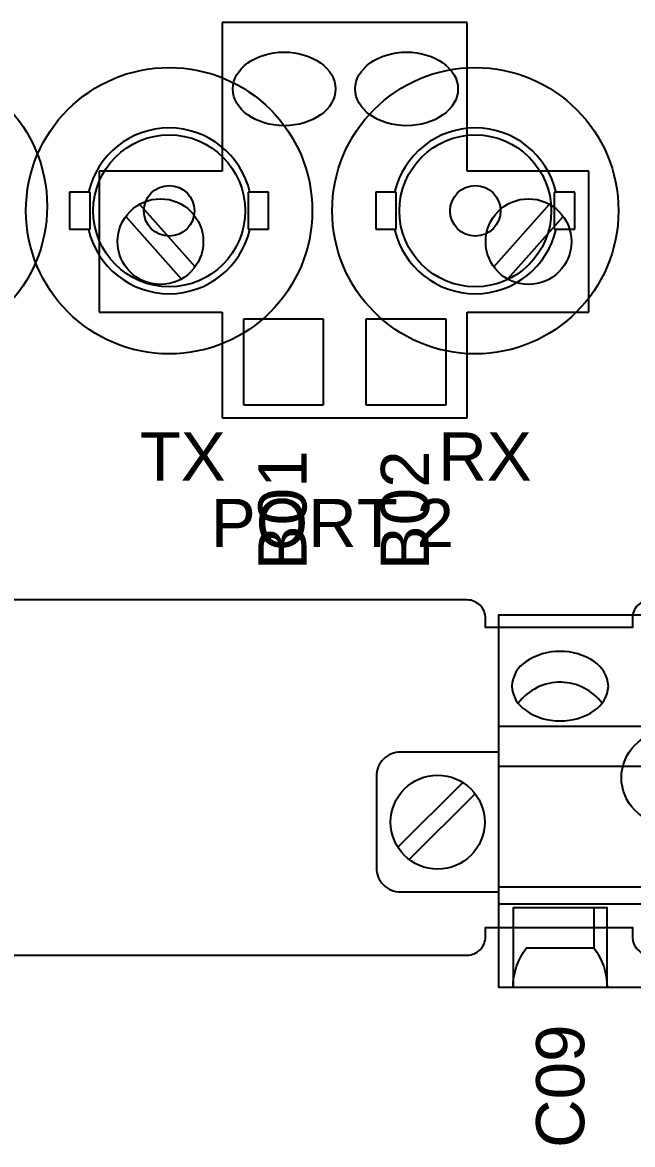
# Model space of a CAD drawing. Extents: x 1.1 to 23.7, y 0.2 to 17.2.
# Drawn here: x 19.048 to 20.044, y 5.105 to 6.937 of the extents above; entities that cross this region are included whole.
import ezdxf

# ---------------------------------------------------------------- set-up
doc = ezdxf.new("R2010")
doc.units = 0
doc.header["$MEASUREMENT"] = 0
for name, color, linetype in [('2_01__00__NO_ETH__EIA-232', 7, 'CONTINUOUS'), ('2_02__01__NO_ETH__EIA-485', 7, 'CONTINUOUS'), ('2_03__02___1__10-100BASE-T', 7, 'CONTINUOUS'), ('2_04__03___1__10-100BASE-T', 7, 'CONTINUOUS'), ('2_05__04___1__100BASE-FX_E', 7, 'CONTINUOUS'), ('2_06__06___2__10-100BASE-T', 7, 'CONTINUOUS'), ('2_07__08___2__100BASE-FX_E', 7, 'CONTINUOUS'), ('2_08__10__FO__NO_ETH__EIA-', 7, 'CONTINUOUS'), ('2_09__11__FO__NO_ETH__EIA-', 7, 'CONTINUOUS'), ('2_10__12__FO___1__10-100BA', 7, 'CONTINUOUS'), ('2_11__13__FO___1__10-100BA', 7, 'CONTINUOUS'), ('2_12__14__FO___1__100BASE-', 7, 'CONTINUOUS'), ('2_13__16__FO___2__10-100BA', 7, 'CONTINUOUS'), ('2_14__18__FO___2__100BASE-', 7, 'CONTINUOUS'), ('3_01__0-__NO_CARD', 7, 'CONTINUOUS'), ('3_02__B-___3__DI___4__DO__', 7, 'CONTINUOUS'), ('3_03__1-___4__DI___4__DO', 7, 'CONTINUOUS'), ('3_04__C-___4__DI___4__FHCI', 7, 'CONTINUOUS'), ('3_05__5-___8__AI', 7, 'CONTINUOUS'), ('3_06__6-___4__AI___4__AO', 7, 'CONTINUOUS'), ('3_07__A-__SERIAL_COMM_CARD', 7, 'CONTINUOUS'), ('3_08__3-___8__DI', 7, 'CONTINUOUS'), ('3_09__D-___4__DI___2__FORM', 7, 'CONTINUOUS')]:
    doc.layers.add(name, color=color, linetype=linetype)
doc.styles.add('ARIAL', font='arial.ttf')

msp = doc.modelspace()

# ---------------------------------------------------------------- linework, layer by layer
at = {"layer": '2_01__00__NO_ETH__EIA-232'}
for p, q in [((19.3741, 6.9374), (19.3741, 6.6945)), ((19.7741, 6.9374), (19.3741, 6.9374)), ((19.7741, 6.6945), (19.7741, 6.9374)), ((19.3741, 6.6945), (19.1729, 6.6945)), ((19.1729, 6.6945), (19.1729, 6.4644)), ((19.9729, 6.6945), (19.7741, 6.6945)), ((19.9729, 6.4644), (19.9729, 6.6945)), ((19.3298, 6.5383), (19.2391, 6.6405)), ((19.8178, 6.5383), (19.9086, 6.6405)), ((19.2166, 6.6205), (19.3074, 6.5183)), ((19.931, 6.6205), (19.8403, 6.5183)), ((19.1729, 6.4644), (19.3741, 6.4644)), ((19.3741, 6.4644), (19.3741, 6.2915)), ((19.4093, 6.4536), (19.5392, 6.4536)), ((19.4093, 6.3126), (19.4093, 6.4536)), ((19.5392, 6.4536), (19.5392, 6.3126)), ((19.6093, 6.4536), (19.7392, 6.4536)), ((19.6093, 6.3126), (19.6093, 6.4536)), ((19.7392, 6.4536), (19.7392, 6.3126)), ((19.7741, 6.4644), (19.9729, 6.4644)), ((19.7741, 6.2915), (19.7741, 6.4644)), ((19.5392, 6.3126), (19.4093, 6.3126)), ((19.7392, 6.3126), (19.6093, 6.3126)), ((19.3741, 6.2915), (19.7741, 6.2915))]:
    msp.add_line(p, q, dxfattribs=at)
for centre, radius in [((18.8544, 6.6373), 0.2338), ((19.2732, 6.5794), 0.07), ((19.8744, 6.5794), 0.07)]:
    msp.add_circle(centre, radius, dxfattribs=at)
for centre in [(19.4753, 6.8288), (19.6753, 6.8288)]:
    msp.add_ellipse(centre, major_axis=(-0.0839, 0), ratio=0.716586, dxfattribs=at)
at = {"layer": '2_02__01__NO_ETH__EIA-485'}
for p, q in [((19.7741, 6.9374), (19.3741, 6.9374)), ((19.3741, 6.9374), (19.3741, 6.6945)), ((19.7741, 6.6945), (19.7741, 6.9374)), ((19.3741, 6.6945), (19.1729, 6.6945)), ((19.1729, 6.6945), (19.1729, 6.4644)), ((19.9729, 6.6945), (19.7741, 6.6945)), ((19.9729, 6.4644), (19.9729, 6.6945)), ((19.3298, 6.5383), (19.2391, 6.6405)), ((19.8178, 6.5383), (19.9086, 6.6405)), ((19.2166, 6.6205), (19.3074, 6.5183)), ((19.931, 6.6205), (19.8403, 6.5183)), ((19.1729, 6.4644), (19.3741, 6.4644)), ((19.3741, 6.4644), (19.3741, 6.2915)), ((19.4093, 6.3126), (19.4093, 6.4536)), ((19.4093, 6.4536), (19.5392, 6.4536)), ((19.5392, 6.4536), (19.5392, 6.3126)), ((19.6093, 6.3126), (19.6093, 6.4536)), ((19.6093, 6.4536), (19.7392, 6.4536)), ((19.7392, 6.4536), (19.7392, 6.3126)), ((19.7741, 6.2915), (19.7741, 6.4644)), ((19.7741, 6.4644), (19.9729, 6.4644)), ((19.5392, 6.3126), (19.4093, 6.3126)), ((19.7392, 6.3126), (19.6093, 6.3126)), ((19.3741, 6.2915), (19.7741, 6.2915))]:
    msp.add_line(p, q, dxfattribs=at)
for centre, radius in [((18.8544, 6.6373), 0.2338), ((19.2732, 6.5794), 0.07), ((19.8744, 6.5794), 0.07)]:
    msp.add_circle(centre, radius, dxfattribs=at)
for centre in [(19.4753, 6.8288), (19.6753, 6.8288)]:
    msp.add_ellipse(centre, major_axis=(-0.0839, 0), ratio=0.716586, dxfattribs=at)
at = {"layer": '2_03__02___1__10-100BASE-T'}
for p, q in [((19.7741, 6.9374), (19.3741, 6.9374)), ((19.3741, 6.9374), (19.3741, 6.6945)), ((19.7741, 6.6945), (19.7741, 6.9374)), ((19.1729, 6.6945), (19.1729, 6.4644)), ((19.3741, 6.6945), (19.1729, 6.6945)), ((19.9729, 6.6945), (19.7741, 6.6945)), ((19.9729, 6.4644), (19.9729, 6.6945)), ((19.3298, 6.5383), (19.2391, 6.6405)), ((19.8178, 6.5383), (19.9086, 6.6405)), ((19.2166, 6.6205), (19.3074, 6.5183)), ((19.931, 6.6205), (19.8403, 6.5183)), ((19.1729, 6.4644), (19.3741, 6.4644)), ((19.3741, 6.4644), (19.3741, 6.2915)), ((19.4093, 6.3126), (19.4093, 6.4536)), ((19.4093, 6.4536), (19.5392, 6.4536)), ((19.5392, 6.4536), (19.5392, 6.3126)), ((19.6093, 6.3126), (19.6093, 6.4536)), ((19.6093, 6.4536), (19.7392, 6.4536)), ((19.7392, 6.4536), (19.7392, 6.3126)), ((19.7741, 6.2915), (19.7741, 6.4644)), ((19.7741, 6.4644), (19.9729, 6.4644)), ((19.5392, 6.3126), (19.4093, 6.3126)), ((19.7392, 6.3126), (19.6093, 6.3126)), ((19.3741, 6.2915), (19.7741, 6.2915))]:
    msp.add_line(p, q, dxfattribs=at)
for centre, radius in [((18.8544, 6.6373), 0.2338), ((19.2732, 6.5794), 0.07), ((19.8744, 6.5794), 0.07)]:
    msp.add_circle(centre, radius, dxfattribs=at)
for centre in [(19.4753, 6.8288), (19.6753, 6.8288)]:
    msp.add_ellipse(centre, major_axis=(-0.0839, 0), ratio=0.716586, dxfattribs=at)
at = {"layer": '2_04__03___1__10-100BASE-T'}
for p, q in [((19.3741, 6.9374), (19.3741, 6.6945)), ((19.7741, 6.9374), (19.3741, 6.9374)), ((19.7741, 6.6945), (19.7741, 6.9374)), ((19.1729, 6.6945), (19.1729, 6.4644)), ((19.3741, 6.6945), (19.1729, 6.6945)), ((19.9729, 6.6945), (19.7741, 6.6945)), ((19.9729, 6.4644), (19.9729, 6.6945)), ((19.3298, 6.5383), (19.2391, 6.6405)), ((19.8178, 6.5383), (19.9086, 6.6405)), ((19.2166, 6.6205), (19.3074, 6.5183)), ((19.931, 6.6205), (19.8403, 6.5183)), ((19.1729, 6.4644), (19.3741, 6.4644)), ((19.3741, 6.4644), (19.3741, 6.2915)), ((19.4093, 6.4536), (19.5392, 6.4536)), ((19.4093, 6.3126), (19.4093, 6.4536)), ((19.5392, 6.4536), (19.5392, 6.3126)), ((19.6093, 6.4536), (19.7392, 6.4536)), ((19.6093, 6.3126), (19.6093, 6.4536)), ((19.7392, 6.4536), (19.7392, 6.3126)), ((19.7741, 6.4644), (19.9729, 6.4644)), ((19.7741, 6.2915), (19.7741, 6.4644)), ((19.5392, 6.3126), (19.4093, 6.3126)), ((19.7392, 6.3126), (19.6093, 6.3126)), ((19.3741, 6.2915), (19.7741, 6.2915))]:
    msp.add_line(p, q, dxfattribs=at)
for centre, radius in [((18.8544, 6.6373), 0.2338), ((19.2732, 6.5794), 0.07), ((19.8744, 6.5794), 0.07)]:
    msp.add_circle(centre, radius, dxfattribs=at)
for centre in [(19.4753, 6.8288), (19.6753, 6.8288)]:
    msp.add_ellipse(centre, major_axis=(-0.0839, 0), ratio=0.716586, dxfattribs=at)
at = {"layer": '2_05__04___1__100BASE-FX_E'}
for centre in [(19.2874, 6.6299), (19.7875, 6.6299)]:
    msp.add_circle(centre, 0.2338, dxfattribs=at)
at = {"layer": '2_06__06___2__10-100BASE-T'}
for centre in [(19.2874, 6.6299), (19.7875, 6.6299)]:
    msp.add_circle(centre, 0.2338, dxfattribs=at)
at = {"layer": '2_07__08___2__100BASE-FX_E'}
for centre in [(19.2874, 6.6299), (19.7875, 6.6299)]:
    msp.add_circle(centre, 0.2338, dxfattribs=at)
at = {"layer": '2_08__10__FO__NO_ETH__EIA-'}
for p, q in [((19.7741, 6.9374), (19.3741, 6.9374)), ((19.3741, 6.9374), (19.3741, 6.6945)), ((19.7741, 6.6945), (19.7741, 6.9374)), ((19.1729, 6.6945), (19.1729, 6.4644)), ((19.3741, 6.6945), (19.1729, 6.6945)), ((19.9729, 6.6945), (19.7741, 6.6945)), ((19.9729, 6.4644), (19.9729, 6.6945)), ((19.3298, 6.5383), (19.2391, 6.6405)), ((19.8178, 6.5383), (19.9086, 6.6405)), ((19.2166, 6.6205), (19.3074, 6.5183)), ((19.931, 6.6205), (19.8403, 6.5183)), ((19.1729, 6.4644), (19.3741, 6.4644)), ((19.3741, 6.4644), (19.3741, 6.2915)), ((19.4093, 6.3126), (19.4093, 6.4536)), ((19.4093, 6.4536), (19.5392, 6.4536)), ((19.5392, 6.4536), (19.5392, 6.3126)), ((19.6093, 6.3126), (19.6093, 6.4536)), ((19.6093, 6.4536), (19.7392, 6.4536)), ((19.7392, 6.4536), (19.7392, 6.3126)), ((19.7741, 6.2915), (19.7741, 6.4644)), ((19.7741, 6.4644), (19.9729, 6.4644)), ((19.5392, 6.3126), (19.4093, 6.3126)), ((19.7392, 6.3126), (19.6093, 6.3126)), ((19.3741, 6.2915), (19.7741, 6.2915))]:
    msp.add_line(p, q, dxfattribs=at)
for centre in [(19.2732, 6.5794), (19.8744, 6.5794)]:
    msp.add_circle(centre, 0.07, dxfattribs=at)
for centre in [(19.4753, 6.8288), (19.6753, 6.8288)]:
    msp.add_ellipse(centre, major_axis=(-0.0839, 0), ratio=0.716586, dxfattribs=at)
at = {"layer": '2_09__11__FO__NO_ETH__EIA-'}
for p, q in [((19.3741, 6.9374), (19.3741, 6.6945)), ((19.7741, 6.9374), (19.3741, 6.9374)), ((19.7741, 6.6945), (19.7741, 6.9374)), ((19.3741, 6.6945), (19.1729, 6.6945)), ((19.1729, 6.6945), (19.1729, 6.4644)), ((19.9729, 6.6945), (19.7741, 6.6945)), ((19.9729, 6.4644), (19.9729, 6.6945)), ((19.3298, 6.5383), (19.2391, 6.6405)), ((19.8178, 6.5383), (19.9086, 6.6405)), ((19.2166, 6.6205), (19.3074, 6.5183)), ((19.931, 6.6205), (19.8403, 6.5183)), ((19.1729, 6.4644), (19.3741, 6.4644)), ((19.3741, 6.4644), (19.3741, 6.2915)), ((19.4093, 6.4536), (19.5392, 6.4536)), ((19.4093, 6.3126), (19.4093, 6.4536)), ((19.5392, 6.4536), (19.5392, 6.3126)), ((19.6093, 6.4536), (19.7392, 6.4536)), ((19.6093, 6.3126), (19.6093, 6.4536)), ((19.7392, 6.4536), (19.7392, 6.3126)), ((19.7741, 6.4644), (19.9729, 6.4644)), ((19.7741, 6.2915), (19.7741, 6.4644)), ((19.5392, 6.3126), (19.4093, 6.3126)), ((19.7392, 6.3126), (19.6093, 6.3126)), ((19.3741, 6.2915), (19.7741, 6.2915))]:
    msp.add_line(p, q, dxfattribs=at)
for centre in [(19.2732, 6.5794), (19.8744, 6.5794)]:
    msp.add_circle(centre, 0.07, dxfattribs=at)
for centre in [(19.4753, 6.8288), (19.6753, 6.8288)]:
    msp.add_ellipse(centre, major_axis=(-0.0839, 0), ratio=0.716586, dxfattribs=at)
at = {"layer": '2_10__12__FO___1__10-100BA'}
for p, q in [((19.7741, 6.9374), (19.3741, 6.9374)), ((19.3741, 6.9374), (19.3741, 6.6945)), ((19.7741, 6.6945), (19.7741, 6.9374)), ((19.1729, 6.6945), (19.1729, 6.4644)), ((19.3741, 6.6945), (19.1729, 6.6945)), ((19.9729, 6.6945), (19.7741, 6.6945)), ((19.9729, 6.4644), (19.9729, 6.6945)), ((19.3298, 6.5383), (19.2391, 6.6405)), ((19.8178, 6.5383), (19.9086, 6.6405)), ((19.2166, 6.6205), (19.3074, 6.5183)), ((19.931, 6.6205), (19.8403, 6.5183)), ((19.1729, 6.4644), (19.3741, 6.4644)), ((19.3741, 6.4644), (19.3741, 6.2915)), ((19.4093, 6.3126), (19.4093, 6.4536)), ((19.4093, 6.4536), (19.5392, 6.4536)), ((19.5392, 6.4536), (19.5392, 6.3126)), ((19.6093, 6.3126), (19.6093, 6.4536)), ((19.6093, 6.4536), (19.7392, 6.4536)), ((19.7392, 6.4536), (19.7392, 6.3126)), ((19.7741, 6.2915), (19.7741, 6.4644)), ((19.7741, 6.4644), (19.9729, 6.4644)), ((19.5392, 6.3126), (19.4093, 6.3126)), ((19.7392, 6.3126), (19.6093, 6.3126)), ((19.3741, 6.2915), (19.7741, 6.2915))]:
    msp.add_line(p, q, dxfattribs=at)
for centre in [(19.2732, 6.5794), (19.8744, 6.5794)]:
    msp.add_circle(centre, 0.07, dxfattribs=at)
for centre in [(19.4753, 6.8288), (19.6753, 6.8288)]:
    msp.add_ellipse(centre, major_axis=(-0.0839, 0), ratio=0.716586, dxfattribs=at)
at = {"layer": '2_11__13__FO___1__10-100BA'}
for p, q in [((19.7741, 6.9374), (19.3741, 6.9374)), ((19.3741, 6.9374), (19.3741, 6.6945)), ((19.7741, 6.6945), (19.7741, 6.9374)), ((19.1729, 6.6945), (19.1729, 6.4644)), ((19.3741, 6.6945), (19.1729, 6.6945)), ((19.9729, 6.6945), (19.7741, 6.6945)), ((19.9729, 6.4644), (19.9729, 6.6945)), ((19.3298, 6.5383), (19.2391, 6.6405)), ((19.8178, 6.5383), (19.9086, 6.6405)), ((19.2166, 6.6205), (19.3074, 6.5183)), ((19.931, 6.6205), (19.8403, 6.5183)), ((19.1729, 6.4644), (19.3741, 6.4644)), ((19.3741, 6.4644), (19.3741, 6.2915)), ((19.4093, 6.3126), (19.4093, 6.4536)), ((19.4093, 6.4536), (19.5392, 6.4536)), ((19.5392, 6.4536), (19.5392, 6.3126)), ((19.6093, 6.3126), (19.6093, 6.4536)), ((19.6093, 6.4536), (19.7392, 6.4536)), ((19.7392, 6.4536), (19.7392, 6.3126)), ((19.7741, 6.2915), (19.7741, 6.4644)), ((19.7741, 6.4644), (19.9729, 6.4644)), ((19.5392, 6.3126), (19.4093, 6.3126)), ((19.7392, 6.3126), (19.6093, 6.3126)), ((19.3741, 6.2915), (19.7741, 6.2915))]:
    msp.add_line(p, q, dxfattribs=at)
for centre in [(19.2732, 6.5794), (19.8744, 6.5794)]:
    msp.add_circle(centre, 0.07, dxfattribs=at)
for centre in [(19.4753, 6.8288), (19.6753, 6.8288)]:
    msp.add_ellipse(centre, major_axis=(-0.0839, 0), ratio=0.716586, dxfattribs=at)
at = {"layer": '2_12__14__FO___1__100BASE-'}
for p, q in [((19.1249, 6.66), (19.1249, 6.5998)), ((19.1249, 6.6597), (19.1253, 6.66)), ((19.1583, 6.66), (19.1249, 6.66)), ((19.1583, 6.5998), (19.1583, 6.66)), ((19.4165, 6.66), (19.4165, 6.5998)), ((19.4499, 6.66), (19.4165, 6.66)), ((19.4492, 6.66), (19.4499, 6.66)), ((19.4499, 6.5998), (19.4499, 6.66)), ((19.6583, 6.66), (19.6249, 6.66)), ((19.6249, 6.6597), (19.6253, 6.66)), ((19.6249, 6.66), (19.6249, 6.5998)), ((19.6583, 6.5998), (19.6583, 6.66)), ((19.9165, 6.66), (19.9165, 6.5998)), ((19.9499, 6.66), (19.9165, 6.66)), ((19.9492, 6.66), (19.9499, 6.66)), ((19.9499, 6.5998), (19.9499, 6.66)), ((19.1256, 6.5998), (19.1249, 6.5999)), ((19.1249, 6.5998), (19.1583, 6.5998)), ((19.4165, 6.5998), (19.4499, 6.5998)), ((19.4499, 6.6002), (19.4495, 6.5998)), ((19.6256, 6.5998), (19.6249, 6.5999)), ((19.6249, 6.5998), (19.6583, 6.5998)), ((19.9165, 6.5998), (19.9499, 6.5998)), ((19.9499, 6.6002), (19.9495, 6.5998))]:
    msp.add_line(p, q, dxfattribs=at)
for centre, radius in [((19.2875, 6.6297), 0.124), ((19.7875, 6.6297), 0.124), ((19.2875, 6.6297), 0.0413), ((19.7875, 6.6297), 0.0413)]:
    msp.add_circle(centre, radius, dxfattribs=at)
for centre, start, end in [((19.2875, 6.6297), 12.9421, 167.0579), ((19.7875, 6.6297), 12.9421, 167.0579), ((19.2875, 6.6297), 192.8011, 347.1989), ((19.7875, 6.6297), 192.8011, 347.1989)]:
    msp.add_arc(centre, 0.1353, start, end, dxfattribs=at)
at = {"layer": '2_13__16__FO___2__10-100BA'}
for p, q in [((19.1249, 6.6597), (19.1253, 6.66)), ((19.1583, 6.66), (19.1249, 6.66)), ((19.1249, 6.66), (19.1249, 6.5998)), ((19.1583, 6.5998), (19.1583, 6.66)), ((19.4499, 6.66), (19.4165, 6.66)), ((19.4165, 6.66), (19.4165, 6.5998)), ((19.4492, 6.66), (19.4499, 6.66)), ((19.4499, 6.5998), (19.4499, 6.66)), ((19.6249, 6.66), (19.6249, 6.5998)), ((19.6249, 6.6597), (19.6253, 6.66)), ((19.6583, 6.66), (19.6249, 6.66)), ((19.6583, 6.5998), (19.6583, 6.66)), ((19.9499, 6.66), (19.9165, 6.66)), ((19.9165, 6.66), (19.9165, 6.5998)), ((19.9492, 6.66), (19.9499, 6.66)), ((19.9499, 6.5998), (19.9499, 6.66)), ((19.1256, 6.5998), (19.1249, 6.5999)), ((19.1249, 6.5998), (19.1583, 6.5998)), ((19.4165, 6.5998), (19.4499, 6.5998)), ((19.4499, 6.6002), (19.4495, 6.5998)), ((19.6256, 6.5998), (19.6249, 6.5999)), ((19.6249, 6.5998), (19.6583, 6.5998)), ((19.9165, 6.5998), (19.9499, 6.5998)), ((19.9499, 6.6002), (19.9495, 6.5998))]:
    msp.add_line(p, q, dxfattribs=at)
for centre, radius in [((19.2875, 6.6297), 0.124), ((19.7875, 6.6297), 0.124), ((19.2875, 6.6297), 0.0413), ((19.7875, 6.6297), 0.0413)]:
    msp.add_circle(centre, radius, dxfattribs=at)
for centre, start, end in [((19.2875, 6.6297), 12.9421, 167.0579), ((19.7875, 6.6297), 12.9421, 167.0579), ((19.2875, 6.6297), 192.8011, 347.1989), ((19.7875, 6.6297), 192.8011, 347.1989)]:
    msp.add_arc(centre, 0.1353, start, end, dxfattribs=at)
at = {"layer": '2_14__18__FO___2__100BASE-'}
for p, q in [((19.1249, 6.66), (19.1249, 6.5998)), ((19.1583, 6.66), (19.1249, 6.66)), ((19.1249, 6.6597), (19.1253, 6.66)), ((19.1583, 6.5998), (19.1583, 6.66)), ((19.4165, 6.66), (19.4165, 6.5998)), ((19.4499, 6.66), (19.4165, 6.66)), ((19.4492, 6.66), (19.4499, 6.66)), ((19.4499, 6.5998), (19.4499, 6.66)), ((19.6583, 6.66), (19.6249, 6.66)), ((19.6249, 6.6597), (19.6253, 6.66)), ((19.6249, 6.66), (19.6249, 6.5998)), ((19.6583, 6.5998), (19.6583, 6.66)), ((19.9165, 6.66), (19.9165, 6.5998)), ((19.9499, 6.66), (19.9165, 6.66)), ((19.9492, 6.66), (19.9499, 6.66)), ((19.9499, 6.5998), (19.9499, 6.66)), ((19.1256, 6.5998), (19.1249, 6.5999)), ((19.1249, 6.5998), (19.1583, 6.5998)), ((19.4165, 6.5998), (19.4499, 6.5998)), ((19.4499, 6.6002), (19.4495, 6.5998)), ((19.6256, 6.5998), (19.6249, 6.5999)), ((19.6249, 6.5998), (19.6583, 6.5998)), ((19.9165, 6.5998), (19.9499, 6.5998)), ((19.9499, 6.6002), (19.9495, 6.5998))]:
    msp.add_line(p, q, dxfattribs=at)
for centre, radius in [((19.2875, 6.6297), 0.124), ((19.7875, 6.6297), 0.124), ((19.2875, 6.6297), 0.0413), ((19.7875, 6.6297), 0.0413)]:
    msp.add_circle(centre, radius, dxfattribs=at)
for centre, start, end in [((19.2875, 6.6297), 12.9421, 167.0579), ((19.7875, 6.6297), 12.9421, 167.0579), ((19.2875, 6.6297), 192.8011, 347.1989), ((19.7875, 6.6297), 192.8011, 347.1989)]:
    msp.add_arc(centre, 0.1353, start, end, dxfattribs=at)
at = {"layer": '3_01__0-__NO_CARD'}
for points in [[(20.0739, 5.9943, 0.414214), (20.044, 5.9644), (20.044, 5.9493), (19.804, 5.9493), (19.804, 5.9644, 0.414214), (19.7741, 5.9943), (18.8789, 5.9943, 0.414214)], [(18.8789, 5.4143), (19.7741, 5.4143, 0.414214), (19.804, 5.4442), (19.804, 5.4593), (20.044, 5.4593), (20.044, 5.4442, 0.414214), (20.0739, 5.4143)]]:
    msp.add_lwpolyline(points, format="xyb", dxfattribs=at)
at = {"layer": '3_02__B-___3__DI___4__DO__'}
msp.add_lwpolyline([(21.426, 5.97), (21.426, 5.3613), (19.826, 5.3613), (19.826, 5.97)], close=True, dxfattribs=at)
msp.add_lwpolyline([(19.9817, 5.8936, 0.154167), (19.926, 5.9102, 0.154167), (19.8703, 5.8936, 0.244062), (19.8473, 5.8535, 0.244061), (19.8703, 5.8135, 0.154167), (19.926, 5.7969, 0.154167), (19.9817, 5.8135, 0.24406), (20.0048, 5.8535, 0.236767)], format="xyb", close=True, dxfattribs=at)
for points in [[(19.9948, 5.8257, 0.005828), (19.9945, 5.8256, 0.231198), (19.9276, 5.8599, 0.240907), (19.8575, 5.8256, 0.001746), (19.8574, 5.8255)], [(19.826, 5.7459), (19.6654, 5.7459, 0.414214), (19.626, 5.7065), (19.626, 5.5569, 0.414214), (19.6654, 5.5175), (19.826, 5.5175)], [(19.9811, 5.4914), (19.9811, 5.4262, -0.162987), (20.0028, 5.3612), (20.0028, 5.4914), (19.8492, 5.4914), (19.8492, 5.3613, -0.162853), (19.8709, 5.4262), (19.9811, 5.4262)]]:
    msp.add_lwpolyline(points, format="xyb", dxfattribs=at)
for points in [[(19.826, 5.7884), (21.426, 5.7884)], [(19.826, 5.723), (21.426, 5.723)], [(19.6611, 5.5904), (19.7671, 5.6963)], [(19.6795, 5.5703), (19.7871, 5.6779)], [(19.826, 5.5259), (21.426, 5.5259)], [(19.826, 5.498), (21.426, 5.498)]]:
    msp.add_lwpolyline(points, dxfattribs=at)
msp.add_circle((19.726, 5.6314), 0.0768, dxfattribs=at)
at = {"layer": '3_03__1-___4__DI___4__DO'}
msp.add_lwpolyline([(21.426, 5.97), (21.426, 5.3613), (19.826, 5.3613), (19.826, 5.97)], close=True, dxfattribs=at)
msp.add_lwpolyline([(19.9817, 5.8936, 0.154167), (19.926, 5.9102, 0.154167), (19.8703, 5.8936, 0.244062), (19.8473, 5.8535, 0.244061), (19.8703, 5.8135, 0.154167), (19.926, 5.7969, 0.154167), (19.9817, 5.8135, 0.24406), (20.0048, 5.8535, 0.236767)], format="xyb", close=True, dxfattribs=at)
for points in [[(19.9948, 5.8257, 0.005828), (19.9945, 5.8256, 0.231198), (19.9276, 5.8599, 0.240907), (19.8575, 5.8256, 0.001746), (19.8574, 5.8255)], [(19.826, 5.7459), (19.6654, 5.7459, 0.414214), (19.626, 5.7065), (19.626, 5.5569, 0.414214), (19.6654, 5.5175), (19.826, 5.5175)], [(19.9811, 5.4914), (19.9811, 5.4262, -0.162987), (20.0028, 5.3612), (20.0028, 5.4914), (19.8492, 5.4914), (19.8492, 5.3613, -0.162853), (19.8709, 5.4262), (19.9811, 5.4262)]]:
    msp.add_lwpolyline(points, format="xyb", dxfattribs=at)
for points in [[(19.826, 5.7884), (21.426, 5.7884)], [(19.826, 5.723), (21.426, 5.723)], [(19.6611, 5.5904), (19.7671, 5.6963)], [(19.6795, 5.5703), (19.7871, 5.6779)], [(19.826, 5.5259), (21.426, 5.5259)], [(19.826, 5.498), (21.426, 5.498)]]:
    msp.add_lwpolyline(points, dxfattribs=at)
msp.add_circle((19.726, 5.6314), 0.0768, dxfattribs=at)
at = {"layer": '3_04__C-___4__DI___4__FHCI'}
msp.add_lwpolyline([(21.426, 5.97), (21.426, 5.3613), (19.826, 5.3613), (19.826, 5.97)], close=True, dxfattribs=at)
msp.add_lwpolyline([(19.9817, 5.8936, 0.154167), (19.926, 5.9102, 0.154167), (19.8703, 5.8936, 0.244062), (19.8473, 5.8535, 0.244061), (19.8703, 5.8135, 0.154167), (19.926, 5.7969, 0.154167), (19.9817, 5.8135, 0.24406), (20.0048, 5.8535, 0.236767)], format="xyb", close=True, dxfattribs=at)
for points in [[(19.9948, 5.8257, 0.005828), (19.9945, 5.8256, 0.231198), (19.9276, 5.8599, 0.240907), (19.8575, 5.8256, 0.001746), (19.8574, 5.8255)], [(19.826, 5.7459), (19.6654, 5.7459, 0.414214), (19.626, 5.7065), (19.626, 5.5569, 0.414214), (19.6654, 5.5175), (19.826, 5.5175)], [(19.9811, 5.4914), (19.9811, 5.4262, -0.162987), (20.0028, 5.3612), (20.0028, 5.4914), (19.8492, 5.4914), (19.8492, 5.3613, -0.162853), (19.8709, 5.4262), (19.9811, 5.4262)]]:
    msp.add_lwpolyline(points, format="xyb", dxfattribs=at)
for points in [[(19.826, 5.7884), (21.426, 5.7884)], [(19.826, 5.723), (21.426, 5.723)], [(19.6611, 5.5904), (19.7671, 5.6963)], [(19.6795, 5.5703), (19.7871, 5.6779)], [(19.826, 5.5259), (21.426, 5.5259)], [(19.826, 5.498), (21.426, 5.498)]]:
    msp.add_lwpolyline(points, dxfattribs=at)
msp.add_circle((19.726, 5.6314), 0.0768, dxfattribs=at)
at = {"layer": '3_05__5-___8__AI'}
msp.add_lwpolyline([(21.426, 5.97), (21.426, 5.3613), (19.826, 5.3613), (19.826, 5.97)], close=True, dxfattribs=at)
msp.add_lwpolyline([(19.9817, 5.8936, 0.154167), (19.926, 5.9102, 0.154167), (19.8703, 5.8936, 0.244062), (19.8473, 5.8535, 0.244061), (19.8703, 5.8135, 0.154167), (19.926, 5.7969, 0.154167), (19.9817, 5.8135, 0.24406), (20.0048, 5.8535, 0.236767)], format="xyb", close=True, dxfattribs=at)
for points in [[(19.9948, 5.8257, 0.005828), (19.9945, 5.8256, 0.231198), (19.9276, 5.8599, 0.240907), (19.8575, 5.8256, 0.001746), (19.8574, 5.8255)], [(19.826, 5.7459), (19.6654, 5.7459, 0.414214), (19.626, 5.7065), (19.626, 5.5569, 0.414214), (19.6654, 5.5175), (19.826, 5.5175)], [(19.9811, 5.4914), (19.9811, 5.4262, -0.162987), (20.0028, 5.3612), (20.0028, 5.4914), (19.8492, 5.4914), (19.8492, 5.3613, -0.162853), (19.8709, 5.4262), (19.9811, 5.4262)]]:
    msp.add_lwpolyline(points, format="xyb", dxfattribs=at)
for points in [[(19.826, 5.7884), (21.426, 5.7884)], [(19.826, 5.723), (21.426, 5.723)], [(19.6611, 5.5904), (19.7671, 5.6963)], [(19.6795, 5.5703), (19.7871, 5.6779)], [(19.826, 5.5259), (21.426, 5.5259)], [(19.826, 5.498), (21.426, 5.498)]]:
    msp.add_lwpolyline(points, dxfattribs=at)
msp.add_circle((19.726, 5.6314), 0.0768, dxfattribs=at)
at = {"layer": '3_06__6-___4__AI___4__AO'}
msp.add_lwpolyline([(21.426, 5.97), (21.426, 5.3613), (19.826, 5.3613), (19.826, 5.97)], close=True, dxfattribs=at)
msp.add_lwpolyline([(19.9817, 5.8936, 0.154167), (19.926, 5.9102, 0.154167), (19.8703, 5.8936, 0.244062), (19.8473, 5.8535, 0.244061), (19.8703, 5.8135, 0.154167), (19.926, 5.7969, 0.154167), (19.9817, 5.8135, 0.24406), (20.0048, 5.8535, 0.236767)], format="xyb", close=True, dxfattribs=at)
for points in [[(19.9948, 5.8257, 0.005828), (19.9945, 5.8256, 0.231198), (19.9276, 5.8599, 0.240907), (19.8575, 5.8256, 0.001746), (19.8574, 5.8255)], [(19.826, 5.7459), (19.6654, 5.7459, 0.414214), (19.626, 5.7065), (19.626, 5.5569, 0.414214), (19.6654, 5.5175), (19.826, 5.5175)], [(19.9811, 5.4914), (19.9811, 5.4262, -0.162987), (20.0028, 5.3612), (20.0028, 5.4914), (19.8492, 5.4914), (19.8492, 5.3613, -0.162853), (19.8709, 5.4262), (19.9811, 5.4262)]]:
    msp.add_lwpolyline(points, format="xyb", dxfattribs=at)
for points in [[(19.826, 5.7884), (21.426, 5.7884)], [(19.826, 5.723), (21.426, 5.723)], [(19.6611, 5.5904), (19.7671, 5.6963)], [(19.6795, 5.5703), (19.7871, 5.6779)], [(19.826, 5.5259), (21.426, 5.5259)], [(19.826, 5.498), (21.426, 5.498)]]:
    msp.add_lwpolyline(points, dxfattribs=at)
msp.add_circle((19.726, 5.6314), 0.0768, dxfattribs=at)
at = {"layer": '3_07__A-__SERIAL_COMM_CARD'}
msp.add_circle((20.1011, 5.704), 0.075, dxfattribs=at)
at = {"layer": '3_08__3-___8__DI'}
msp.add_lwpolyline([(21.426, 5.97), (21.426, 5.3613), (19.826, 5.3613), (19.826, 5.97)], close=True, dxfattribs=at)
msp.add_lwpolyline([(19.9817, 5.8936, 0.154167), (19.926, 5.9102, 0.154167), (19.8703, 5.8936, 0.244062), (19.8473, 5.8535, 0.244061), (19.8703, 5.8135, 0.154167), (19.926, 5.7969, 0.154167), (19.9817, 5.8135, 0.24406), (20.0048, 5.8535, 0.236767)], format="xyb", close=True, dxfattribs=at)
for points in [[(19.9948, 5.8257, 0.005828), (19.9945, 5.8256, 0.231198), (19.9276, 5.8599, 0.240907), (19.8575, 5.8256, 0.001746), (19.8574, 5.8255)], [(19.826, 5.7459), (19.6654, 5.7459, 0.414214), (19.626, 5.7065), (19.626, 5.5569, 0.414214), (19.6654, 5.5175), (19.826, 5.5175)], [(19.9811, 5.4914), (19.9811, 5.4262, -0.162987), (20.0028, 5.3612), (20.0028, 5.4914), (19.8492, 5.4914), (19.8492, 5.3613, -0.162853), (19.8709, 5.4262), (19.9811, 5.4262)]]:
    msp.add_lwpolyline(points, format="xyb", dxfattribs=at)
for points in [[(19.826, 5.7884), (21.426, 5.7884)], [(19.826, 5.723), (21.426, 5.723)], [(19.6611, 5.5904), (19.7671, 5.6963)], [(19.6795, 5.5703), (19.7871, 5.6779)], [(19.826, 5.5259), (21.426, 5.5259)], [(19.826, 5.498), (21.426, 5.498)]]:
    msp.add_lwpolyline(points, dxfattribs=at)
msp.add_circle((19.726, 5.6314), 0.0768, dxfattribs=at)
at = {"layer": '3_09__D-___4__DI___2__FORM'}
msp.add_lwpolyline([(21.426, 5.97), (21.426, 5.3613), (19.826, 5.3613), (19.826, 5.97)], close=True, dxfattribs=at)
msp.add_lwpolyline([(19.9817, 5.8936, 0.154167), (19.926, 5.9102, 0.154167), (19.8703, 5.8936, 0.244062), (19.8473, 5.8535, 0.244061), (19.8703, 5.8135, 0.154167), (19.926, 5.7969, 0.154167), (19.9817, 5.8135, 0.24406), (20.0048, 5.8535, 0.236767)], format="xyb", close=True, dxfattribs=at)
for points in [[(19.9948, 5.8257, 0.005828), (19.9945, 5.8256, 0.231198), (19.9276, 5.8599, 0.240907), (19.8575, 5.8256, 0.001746), (19.8574, 5.8255)], [(19.826, 5.7459), (19.6654, 5.7459, 0.414214), (19.626, 5.7065), (19.626, 5.5569, 0.414214), (19.6654, 5.5175), (19.826, 5.5175)], [(19.9811, 5.4914), (19.9811, 5.4262, -0.162987), (20.0028, 5.3612), (20.0028, 5.4914), (19.8492, 5.4914), (19.8492, 5.3613, -0.162853), (19.8709, 5.4262), (19.9811, 5.4262)]]:
    msp.add_lwpolyline(points, format="xyb", dxfattribs=at)
for points in [[(19.826, 5.7884), (21.426, 5.7884)], [(19.826, 5.723), (21.426, 5.723)], [(19.6611, 5.5904), (19.7671, 5.6963)], [(19.6795, 5.5703), (19.7871, 5.6779)], [(19.826, 5.5259), (21.426, 5.5259)], [(19.826, 5.498), (21.426, 5.498)]]:
    msp.add_lwpolyline(points, dxfattribs=at)
msp.add_circle((19.726, 5.6314), 0.0768, dxfattribs=at)

# ---------------------------------------------------------------- texts
at = {"layer": '2_01__00__NO_ETH__EIA-232', "style": 'ARIAL'}
for s, p in [('B01', (19.5118, 6.0429)), ('B02', (19.7118, 6.0429))]:
    msp.add_text(s, height=0.07867, rotation=90, dxfattribs=at).set_placement(p)
at = {"layer": '2_02__01__NO_ETH__EIA-485', "style": 'ARIAL'}
for s, p in [('B01', (19.5118, 6.0429)), ('B02', (19.7118, 6.0429))]:
    msp.add_text(s, height=0.07867, rotation=90, dxfattribs=at).set_placement(p)
at = {"layer": '2_03__02___1__10-100BASE-T', "style": 'ARIAL'}
for s, p in [('B01', (19.5118, 6.0429)), ('B02', (19.7118, 6.0429))]:
    msp.add_text(s, height=0.07867, rotation=90, dxfattribs=at).set_placement(p)
at = {"layer": '2_04__03___1__10-100BASE-T', "style": 'ARIAL'}
for s, p in [('B01', (19.5118, 6.0429)), ('B02', (19.7118, 6.0429))]:
    msp.add_text(s, height=0.07867, rotation=90, dxfattribs=at).set_placement(p)
at = {"layer": '2_05__04___1__100BASE-FX_E', "style": 'ARIAL'}
for s, p in [('TX', (19.2393, 6.1892)), ('RX', (19.727, 6.1892)), ('PORT 2', (19.3556, 6.0806))]:
    msp.add_text(s, height=0.07867, dxfattribs=at).set_placement(p)
at = {"layer": '2_06__06___2__10-100BASE-T', "style": 'ARIAL'}
for s, p in [('TX', (19.2393, 6.1892)), ('RX', (19.727, 6.1892)), ('PORT 2', (19.3556, 6.0806))]:
    msp.add_text(s, height=0.07867, dxfattribs=at).set_placement(p)
at = {"layer": '2_07__08___2__100BASE-FX_E', "style": 'ARIAL'}
for s, p in [('TX', (19.2393, 6.1892)), ('RX', (19.727, 6.1892)), ('PORT 2', (19.3556, 6.0806))]:
    msp.add_text(s, height=0.07867, dxfattribs=at).set_placement(p)
at = {"layer": '2_08__10__FO__NO_ETH__EIA-', "style": 'ARIAL'}
for s, p in [('B01', (19.5118, 6.0429)), ('B02', (19.7118, 6.0429))]:
    msp.add_text(s, height=0.07867, rotation=90, dxfattribs=at).set_placement(p)
at = {"layer": '2_09__11__FO__NO_ETH__EIA-', "style": 'ARIAL'}
for s, p in [('B01', (19.5118, 6.0429)), ('B02', (19.7118, 6.0429))]:
    msp.add_text(s, height=0.07867, rotation=90, dxfattribs=at).set_placement(p)
at = {"layer": '2_10__12__FO___1__10-100BA', "style": 'ARIAL'}
for s, p in [('B01', (19.5118, 6.0429)), ('B02', (19.7118, 6.0429))]:
    msp.add_text(s, height=0.07867, rotation=90, dxfattribs=at).set_placement(p)
at = {"layer": '2_11__13__FO___1__10-100BA', "style": 'ARIAL'}
for s, p in [('B01', (19.5118, 6.0429)), ('B02', (19.7118, 6.0429))]:
    msp.add_text(s, height=0.07867, rotation=90, dxfattribs=at).set_placement(p)
at = {"layer": '2_12__14__FO___1__100BASE-', "style": 'ARIAL'}
for s, p in [('TX', (19.2393, 6.1892)), ('RX', (19.727, 6.1892)), ('PORT 2', (19.3556, 6.0806))]:
    msp.add_text(s, height=0.07867, dxfattribs=at).set_placement(p)
at = {"layer": '2_13__16__FO___2__10-100BA', "style": 'ARIAL'}
for s, p in [('TX', (19.2393, 6.1892)), ('RX', (19.727, 6.1892)), ('PORT 2', (19.3556, 6.0806))]:
    msp.add_text(s, height=0.07867, dxfattribs=at).set_placement(p)
at = {"layer": '2_14__18__FO___2__100BASE-', "style": 'ARIAL'}
for s, p in [('TX', (19.2393, 6.1892)), ('RX', (19.727, 6.1892)), ('PORT 2', (19.3556, 6.0806))]:
    msp.add_text(s, height=0.07867, dxfattribs=at).set_placement(p)
at = {"layer": '3_01__0-__NO_CARD', "style": 'ARIAL'}
msp.add_text('C09', height=0.07867, rotation=90, dxfattribs=at).set_placement((19.9654, 5.0994))
at = {"layer": '3_02__B-___3__DI___4__DO__', "style": 'ARIAL'}
msp.add_text('C09', height=0.07867, rotation=90, dxfattribs=at).set_placement((19.9654, 5.0994))
at = {"layer": '3_03__1-___4__DI___4__DO', "style": 'ARIAL'}
msp.add_text('C09', height=0.07867, rotation=90, dxfattribs=at).set_placement((19.9654, 5.0994))
at = {"layer": '3_04__C-___4__DI___4__FHCI', "style": 'ARIAL'}
msp.add_text('C09', height=0.07867, rotation=90, dxfattribs=at).set_placement((19.9654, 5.0994))
at = {"layer": '3_05__5-___8__AI', "style": 'ARIAL'}
msp.add_text('C09', height=0.07867, rotation=90, dxfattribs=at).set_placement((19.9654, 5.0994))
at = {"layer": '3_06__6-___4__AI___4__AO', "style": 'ARIAL'}
msp.add_text('C09', height=0.07867, rotation=90, dxfattribs=at).set_placement((19.9654, 5.0994))
at = {"layer": '3_08__3-___8__DI', "style": 'ARIAL'}
msp.add_text('C09', height=0.07867, rotation=90, dxfattribs=at).set_placement((19.9654, 5.0994))
at = {"layer": '3_09__D-___4__DI___2__FORM', "style": 'ARIAL'}
msp.add_text('C09', height=0.07867, rotation=90, dxfattribs=at).set_placement((19.9654, 5.0994))

doc.saveas('drawing.dxf')
